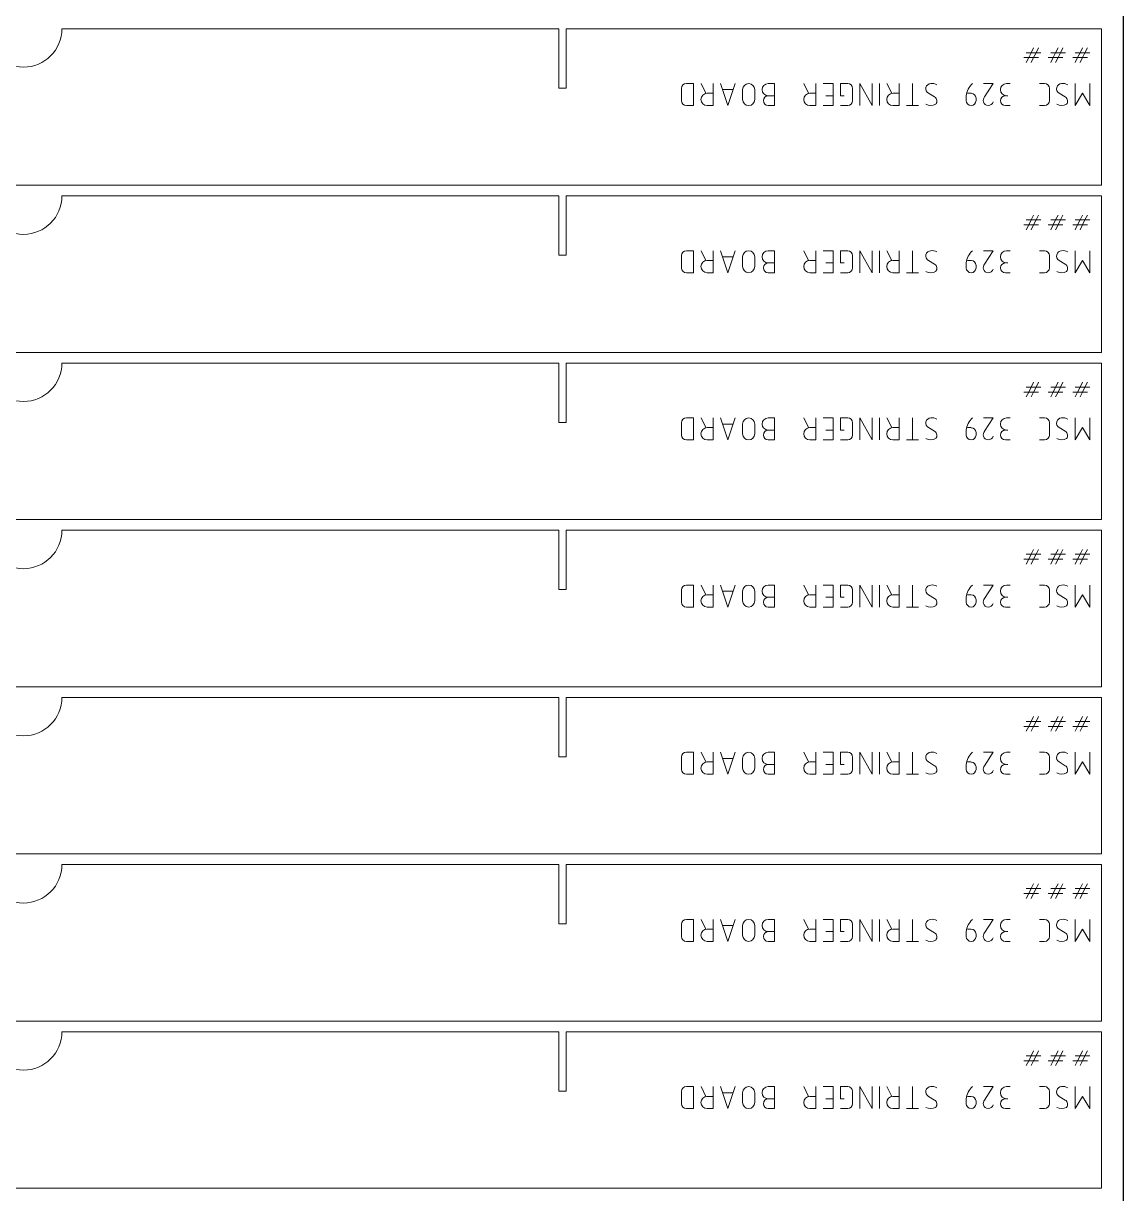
# Model space of a CAD drawing. Header units: inches. Extents: x 142 to 14402, y 211 to 2711.
# Drawn here: x 12802 to 13302, y 675 to 1207 of the extents above; entities that cross this region are included whole.
import ezdxf

# ---------------------------------------------------------------- set-up
doc = ezdxf.new("R2010")
doc.units = ezdxf.units.IN
doc.header["$MEASUREMENT"] = 0
doc.layers.add('IV_MARK_SURFACE', color=2, linetype='Continuous', lineweight=5)
doc.layers.add('IV_OUTER_PROFILE', color=7, linetype='Continuous', lineweight=5)

msp = doc.modelspace()

# ---------------------------------------------------------------- linework, layer by layer
msp.add_lwpolyline([(12301.69, 211.42), (13301.69, 211.42), (13301.69, 2211.42), (12301.69, 2211.42)], close=True)
at = {"layer": 'IV_MARK_SURFACE'}
for p, q in [((13257.48, 1193.67), (13259.7, 1193.67)), ((13258.59, 1191.45), (13259.7, 1193.67)), ((13259.7, 1193.67), (13260.81, 1195.9)), ((13259.7, 1193.67), (13261.92, 1193.67)), ((13261.92, 1193.67), (13260.81, 1191.45)), ((13263.03, 1195.9), (13261.92, 1193.67)), ((13261.92, 1193.67), (13264.15, 1193.67)), ((13268.59, 1193.67), (13270.81, 1193.67)), ((13269.7, 1191.45), (13270.81, 1193.67)), ((13270.81, 1193.67), (13271.92, 1195.9)), ((13270.81, 1193.67), (13273.03, 1193.67)), ((13273.03, 1193.67), (13271.92, 1191.45)), ((13274.15, 1195.9), (13273.03, 1193.67)), ((13273.03, 1193.67), (13275.26, 1193.67)), ((13279.7, 1193.67), (13281.92, 1193.67)), ((13280.81, 1191.45), (13281.92, 1193.67)), ((13281.92, 1193.67), (13283.03, 1195.9)), ((13281.92, 1193.67), (13284.15, 1193.67)), ((13284.15, 1193.67), (13283.03, 1191.45)), ((13285.26, 1195.9), (13284.15, 1193.67)), ((13284.15, 1193.67), (13286.37, 1193.67)), ((13258.59, 1191.45), (13256.37, 1191.45)), ((13257.48, 1189.23), (13258.59, 1191.45)), ((13260.81, 1191.45), (13258.59, 1191.45)), ((13260.81, 1191.45), (13259.7, 1189.23)), ((13263.03, 1191.45), (13260.81, 1191.45)), ((13269.7, 1191.45), (13267.48, 1191.45)), ((13268.59, 1189.23), (13269.7, 1191.45)), ((13271.92, 1191.45), (13269.7, 1191.45)), ((13271.92, 1191.45), (13270.81, 1189.23)), ((13274.15, 1191.45), (13271.92, 1191.45)), ((13280.81, 1191.45), (13278.59, 1191.45)), ((13279.7, 1189.23), (13280.81, 1191.45)), ((13283.03, 1191.45), (13280.81, 1191.45)), ((13283.03, 1191.45), (13281.92, 1189.23)), ((13285.26, 1191.45), (13283.03, 1191.45)), ((13100.75, 1177.46), (13100.75, 1171.9)), ((13106.3, 1179.68), (13102.97, 1179.68)), ((13106.3, 1169.68), (13106.3, 1179.68)), ((13111.86, 1175.24), (13109.64, 1179.68)), ((13115.19, 1179.68), (13115.19, 1175.24)), ((13118.53, 1179.68), (13121.86, 1169.68)), ((13124.08, 1176.9), (13119.64, 1176.9)), ((13121.86, 1169.68), (13125.19, 1179.68)), ((13128.53, 1176.9), (13128.53, 1172.46)), ((13134.08, 1172.46), (13134.08, 1176.9)), ((13140.19, 1179.68), (13142.97, 1179.68)), ((13142.97, 1179.68), (13142.97, 1174.13)), ((13158.53, 1175.24), (13156.3, 1179.68)), ((13161.86, 1179.68), (13161.86, 1175.24)), ((13165.19, 1179.68), (13169.64, 1179.68)), ((13169.64, 1179.68), (13169.64, 1174.13)), ((13176.3, 1179.68), (13172.97, 1179.68)), ((13172.97, 1179.68), (13172.97, 1174.13)), ((13178.53, 1171.9), (13178.53, 1177.46)), ((13187.41, 1169.68), (13181.86, 1179.68)), ((13181.86, 1179.68), (13181.86, 1169.68)), ((13187.41, 1179.68), (13187.41, 1169.68)), ((13190.75, 1179.68), (13190.75, 1169.68)), ((13196.3, 1175.24), (13194.08, 1179.68)), ((13199.64, 1179.68), (13199.64, 1175.24)), ((13205.75, 1179.68), (13205.75, 1169.68)), ((13237.97, 1179.68), (13242.41, 1179.68)), ((13242.41, 1179.68), (13238.53, 1173.57)), ((13250.19, 1179.68), (13248.53, 1179.68)), ((13263.53, 1179.68), (13265.75, 1179.68)), ((13267.97, 1177.46), (13267.97, 1171.9)), ((13279.64, 1169.68), (13279.64, 1179.68)), ((13286.3, 1179.68), (13286.3, 1169.68)), ((13112.41, 1175.24), (13115.19, 1175.24)), ((13115.19, 1175.24), (13115.19, 1169.68)), ((13140.19, 1174.13), (13142.97, 1174.13)), ((13142.97, 1174.13), (13142.97, 1169.68)), ((13159.08, 1175.24), (13161.86, 1175.24)), ((13161.86, 1175.24), (13161.86, 1169.68)), ((13169.64, 1174.13), (13166.3, 1174.13)), ((13169.64, 1174.13), (13169.64, 1169.68)), ((13172.97, 1174.13), (13174.64, 1174.13)), ((13196.86, 1175.24), (13199.64, 1175.24)), ((13199.64, 1175.24), (13199.64, 1169.68)), ((13212.97, 1175.24), (13215.75, 1173.57)), ((13230.19, 1174.13), (13230.19, 1171.9)), ((13232.41, 1175.24), (13230.75, 1175.24)), ((13234.64, 1171.9), (13234.64, 1173.01)), ((13248.53, 1174.13), (13249.08, 1174.13)), ((13272.41, 1175.24), (13275.19, 1173.57)), ((13282.97, 1175.24), (13279.64, 1169.68)), ((13286.3, 1169.68), (13282.97, 1175.24)), ((13102.97, 1169.68), (13106.3, 1169.68)), ((13115.19, 1169.68), (13112.41, 1169.68)), ((13142.97, 1169.68), (13140.19, 1169.68)), ((13161.86, 1169.68), (13159.08, 1169.68)), ((13169.64, 1169.68), (13165.19, 1169.68)), ((13172.97, 1169.68), (13176.3, 1169.68)), ((13199.64, 1169.68), (13196.86, 1169.68)), ((13205.75, 1169.68), (13202.97, 1169.68)), ((13208.53, 1169.68), (13205.75, 1169.68)), ((13247.97, 1169.68), (13250.19, 1169.68)), ((13265.75, 1169.68), (13263.53, 1169.68)), ((13257.48, 1117.67), (13259.7, 1117.67)), ((13258.59, 1115.45), (13259.7, 1117.67)), ((13259.7, 1117.67), (13260.81, 1119.9)), ((13259.7, 1117.67), (13261.92, 1117.67)), ((13261.92, 1117.67), (13260.81, 1115.45)), ((13263.03, 1119.9), (13261.92, 1117.67)), ((13261.92, 1117.67), (13264.15, 1117.67)), ((13268.59, 1117.67), (13270.81, 1117.67)), ((13269.7, 1115.45), (13270.81, 1117.67)), ((13270.81, 1117.67), (13271.92, 1119.9)), ((13270.81, 1117.67), (13273.03, 1117.67)), ((13273.03, 1117.67), (13271.92, 1115.45)), ((13274.15, 1119.9), (13273.03, 1117.67)), ((13273.03, 1117.67), (13275.26, 1117.67)), ((13279.7, 1117.67), (13281.92, 1117.67)), ((13280.81, 1115.45), (13281.92, 1117.67)), ((13281.92, 1117.67), (13283.03, 1119.9)), ((13281.92, 1117.67), (13284.15, 1117.67)), ((13284.15, 1117.67), (13283.03, 1115.45)), ((13285.26, 1119.9), (13284.15, 1117.67)), ((13284.15, 1117.67), (13286.37, 1117.67)), ((13258.59, 1115.45), (13256.37, 1115.45)), ((13257.48, 1113.23), (13258.59, 1115.45)), ((13260.81, 1115.45), (13258.59, 1115.45)), ((13260.81, 1115.45), (13259.7, 1113.23)), ((13263.03, 1115.45), (13260.81, 1115.45)), ((13269.7, 1115.45), (13267.48, 1115.45)), ((13268.59, 1113.23), (13269.7, 1115.45)), ((13271.92, 1115.45), (13269.7, 1115.45)), ((13271.92, 1115.45), (13270.81, 1113.23)), ((13274.15, 1115.45), (13271.92, 1115.45)), ((13280.81, 1115.45), (13278.59, 1115.45)), ((13279.7, 1113.23), (13280.81, 1115.45)), ((13283.03, 1115.45), (13280.81, 1115.45)), ((13283.03, 1115.45), (13281.92, 1113.23)), ((13285.26, 1115.45), (13283.03, 1115.45)), ((13100.75, 1101.46), (13100.75, 1095.9)), ((13106.3, 1103.68), (13102.97, 1103.68)), ((13106.3, 1093.68), (13106.3, 1103.68)), ((13111.86, 1099.24), (13109.64, 1103.68)), ((13115.19, 1103.68), (13115.19, 1099.24)), ((13118.53, 1103.68), (13121.86, 1093.68)), ((13121.86, 1093.68), (13125.19, 1103.68)), ((13140.19, 1103.68), (13142.97, 1103.68)), ((13142.97, 1103.68), (13142.97, 1098.13)), ((13158.53, 1099.24), (13156.3, 1103.68)), ((13161.86, 1103.68), (13161.86, 1099.24)), ((13165.19, 1103.68), (13169.64, 1103.68)), ((13169.64, 1103.68), (13169.64, 1098.13)), ((13176.3, 1103.68), (13172.97, 1103.68)), ((13172.97, 1103.68), (13172.97, 1098.13)), ((13178.53, 1095.9), (13178.53, 1101.46)), ((13187.41, 1093.68), (13181.86, 1103.68)), ((13181.86, 1103.68), (13181.86, 1093.68)), ((13187.41, 1103.68), (13187.41, 1093.68)), ((13190.75, 1103.68), (13190.75, 1093.68)), ((13196.3, 1099.24), (13194.08, 1103.68)), ((13199.64, 1103.68), (13199.64, 1099.24)), ((13205.75, 1103.68), (13205.75, 1093.68)), ((13237.97, 1103.68), (13242.41, 1103.68)), ((13242.41, 1103.68), (13238.53, 1097.57)), ((13250.19, 1103.68), (13248.53, 1103.68)), ((13263.53, 1103.68), (13265.75, 1103.68)), ((13267.97, 1101.46), (13267.97, 1095.9)), ((13279.64, 1093.68), (13279.64, 1103.68)), ((13286.3, 1103.68), (13286.3, 1093.68)), ((13112.41, 1099.24), (13115.19, 1099.24)), ((13115.19, 1099.24), (13115.19, 1093.68)), ((13124.08, 1100.9), (13119.64, 1100.9)), ((13128.53, 1100.9), (13128.53, 1096.46)), ((13134.08, 1096.46), (13134.08, 1100.9)), ((13140.19, 1098.13), (13142.97, 1098.13)), ((13142.97, 1098.13), (13142.97, 1093.68)), ((13159.08, 1099.24), (13161.86, 1099.24)), ((13161.86, 1099.24), (13161.86, 1093.68)), ((13169.64, 1098.13), (13166.3, 1098.13)), ((13169.64, 1098.13), (13169.64, 1093.68)), ((13172.97, 1098.13), (13174.64, 1098.13)), ((13196.86, 1099.24), (13199.64, 1099.24)), ((13199.64, 1099.24), (13199.64, 1093.68)), ((13212.97, 1099.24), (13215.75, 1097.57)), ((13230.19, 1098.13), (13230.19, 1095.9)), ((13232.41, 1099.24), (13230.75, 1099.24)), ((13234.64, 1095.9), (13234.64, 1097.01)), ((13248.53, 1098.13), (13249.08, 1098.13)), ((13272.41, 1099.24), (13275.19, 1097.57)), ((13282.97, 1099.24), (13279.64, 1093.68)), ((13286.3, 1093.68), (13282.97, 1099.24)), ((13102.97, 1093.68), (13106.3, 1093.68)), ((13115.19, 1093.68), (13112.41, 1093.68)), ((13142.97, 1093.68), (13140.19, 1093.68)), ((13161.86, 1093.68), (13159.08, 1093.68)), ((13169.64, 1093.68), (13165.19, 1093.68)), ((13172.97, 1093.68), (13176.3, 1093.68)), ((13199.64, 1093.68), (13196.86, 1093.68)), ((13205.75, 1093.68), (13202.97, 1093.68)), ((13208.53, 1093.68), (13205.75, 1093.68)), ((13247.97, 1093.68), (13250.19, 1093.68)), ((13265.75, 1093.68), (13263.53, 1093.68)), ((13259.7, 1041.67), (13260.81, 1043.9)), ((13263.03, 1043.9), (13261.92, 1041.67)), ((13270.81, 1041.67), (13271.92, 1043.9)), ((13274.15, 1043.9), (13273.03, 1041.67)), ((13281.92, 1041.67), (13283.03, 1043.9)), ((13285.26, 1043.9), (13284.15, 1041.67)), ((13258.59, 1039.45), (13256.37, 1039.45)), ((13257.48, 1041.67), (13259.7, 1041.67)), ((13257.48, 1037.23), (13258.59, 1039.45)), ((13258.59, 1039.45), (13259.7, 1041.67)), ((13260.81, 1039.45), (13258.59, 1039.45)), ((13259.7, 1041.67), (13261.92, 1041.67)), ((13260.81, 1039.45), (13259.7, 1037.23)), ((13261.92, 1041.67), (13260.81, 1039.45)), ((13263.03, 1039.45), (13260.81, 1039.45)), ((13261.92, 1041.67), (13264.15, 1041.67)), ((13269.7, 1039.45), (13267.48, 1039.45)), ((13268.59, 1041.67), (13270.81, 1041.67)), ((13268.59, 1037.23), (13269.7, 1039.45)), ((13269.7, 1039.45), (13270.81, 1041.67)), ((13271.92, 1039.45), (13269.7, 1039.45)), ((13270.81, 1041.67), (13273.03, 1041.67)), ((13271.92, 1039.45), (13270.81, 1037.23)), ((13273.03, 1041.67), (13271.92, 1039.45)), ((13274.15, 1039.45), (13271.92, 1039.45)), ((13273.03, 1041.67), (13275.26, 1041.67)), ((13280.81, 1039.45), (13278.59, 1039.45)), ((13279.7, 1041.67), (13281.92, 1041.67)), ((13279.7, 1037.23), (13280.81, 1039.45)), ((13280.81, 1039.45), (13281.92, 1041.67)), ((13283.03, 1039.45), (13280.81, 1039.45)), ((13281.92, 1041.67), (13284.15, 1041.67)), ((13283.03, 1039.45), (13281.92, 1037.23)), ((13284.15, 1041.67), (13283.03, 1039.45)), ((13285.26, 1039.45), (13283.03, 1039.45)), ((13284.15, 1041.67), (13286.37, 1041.67)), ((13106.3, 1027.68), (13102.97, 1027.68)), ((13106.3, 1017.68), (13106.3, 1027.68)), ((13111.86, 1023.24), (13109.64, 1027.68)), ((13115.19, 1027.68), (13115.19, 1023.24)), ((13118.53, 1027.68), (13121.86, 1017.68)), ((13121.86, 1017.68), (13125.19, 1027.68)), ((13140.19, 1027.68), (13142.97, 1027.68)), ((13142.97, 1027.68), (13142.97, 1022.13)), ((13158.53, 1023.24), (13156.3, 1027.68)), ((13161.86, 1027.68), (13161.86, 1023.24)), ((13165.19, 1027.68), (13169.64, 1027.68)), ((13169.64, 1027.68), (13169.64, 1022.13)), ((13176.3, 1027.68), (13172.97, 1027.68)), ((13172.97, 1027.68), (13172.97, 1022.13)), ((13187.41, 1017.68), (13181.86, 1027.68)), ((13181.86, 1027.68), (13181.86, 1017.68)), ((13187.41, 1027.68), (13187.41, 1017.68)), ((13190.75, 1027.68), (13190.75, 1017.68)), ((13196.3, 1023.24), (13194.08, 1027.68)), ((13199.64, 1027.68), (13199.64, 1023.24)), ((13205.75, 1027.68), (13205.75, 1017.68)), ((13237.97, 1027.68), (13242.41, 1027.68)), ((13242.41, 1027.68), (13238.53, 1021.57)), ((13250.19, 1027.68), (13248.53, 1027.68)), ((13263.53, 1027.68), (13265.75, 1027.68)), ((13279.64, 1017.68), (13279.64, 1027.68)), ((13286.3, 1027.68), (13286.3, 1017.68)), ((13100.75, 1025.46), (13100.75, 1019.9)), ((13112.41, 1023.24), (13115.19, 1023.24)), ((13115.19, 1023.24), (13115.19, 1017.68)), ((13124.08, 1024.9), (13119.64, 1024.9)), ((13128.53, 1024.9), (13128.53, 1020.46)), ((13134.08, 1020.46), (13134.08, 1024.9)), ((13140.19, 1022.13), (13142.97, 1022.13)), ((13142.97, 1022.13), (13142.97, 1017.68)), ((13159.08, 1023.24), (13161.86, 1023.24)), ((13161.86, 1023.24), (13161.86, 1017.68)), ((13169.64, 1022.13), (13166.3, 1022.13)), ((13169.64, 1022.13), (13169.64, 1017.68)), ((13172.97, 1022.13), (13174.64, 1022.13)), ((13178.53, 1019.9), (13178.53, 1025.46)), ((13196.86, 1023.24), (13199.64, 1023.24)), ((13199.64, 1023.24), (13199.64, 1017.68)), ((13212.97, 1023.24), (13215.75, 1021.57)), ((13230.19, 1022.13), (13230.19, 1019.9)), ((13232.41, 1023.24), (13230.75, 1023.24)), ((13248.53, 1022.13), (13249.08, 1022.13)), ((13267.97, 1025.46), (13267.97, 1019.9)), ((13272.41, 1023.24), (13275.19, 1021.57)), ((13282.97, 1023.24), (13279.64, 1017.68)), ((13286.3, 1017.68), (13282.97, 1023.24)), ((13102.97, 1017.68), (13106.3, 1017.68)), ((13115.19, 1017.68), (13112.41, 1017.68)), ((13142.97, 1017.68), (13140.19, 1017.68)), ((13161.86, 1017.68), (13159.08, 1017.68)), ((13169.64, 1017.68), (13165.19, 1017.68)), ((13172.97, 1017.68), (13176.3, 1017.68)), ((13199.64, 1017.68), (13196.86, 1017.68)), ((13205.75, 1017.68), (13202.97, 1017.68)), ((13208.53, 1017.68), (13205.75, 1017.68)), ((13234.64, 1019.9), (13234.64, 1021.01)), ((13247.97, 1017.68), (13250.19, 1017.68)), ((13265.75, 1017.68), (13263.53, 1017.68)), ((13258.59, 963.45), (13256.37, 963.45)), ((13257.48, 965.67), (13259.7, 965.67)), ((13257.48, 961.23), (13258.59, 963.45)), ((13258.59, 963.45), (13259.7, 965.67)), ((13260.81, 963.45), (13258.59, 963.45)), ((13259.7, 965.67), (13260.81, 967.9)), ((13259.7, 965.67), (13261.92, 965.67)), ((13260.81, 963.45), (13259.7, 961.23)), ((13261.92, 965.67), (13260.81, 963.45)), ((13263.03, 963.45), (13260.81, 963.45)), ((13263.03, 967.9), (13261.92, 965.67)), ((13261.92, 965.67), (13264.15, 965.67)), ((13269.7, 963.45), (13267.48, 963.45)), ((13268.59, 965.67), (13270.81, 965.67)), ((13268.59, 961.23), (13269.7, 963.45)), ((13269.7, 963.45), (13270.81, 965.67)), ((13271.92, 963.45), (13269.7, 963.45)), ((13270.81, 965.67), (13271.92, 967.9)), ((13270.81, 965.67), (13273.03, 965.67)), ((13271.92, 963.45), (13270.81, 961.23)), ((13273.03, 965.67), (13271.92, 963.45)), ((13274.15, 963.45), (13271.92, 963.45)), ((13274.15, 967.9), (13273.03, 965.67)), ((13273.03, 965.67), (13275.26, 965.67)), ((13280.81, 963.45), (13278.59, 963.45)), ((13279.7, 965.67), (13281.92, 965.67)), ((13279.7, 961.23), (13280.81, 963.45)), ((13280.81, 963.45), (13281.92, 965.67)), ((13283.03, 963.45), (13280.81, 963.45)), ((13281.92, 965.67), (13283.03, 967.9)), ((13281.92, 965.67), (13284.15, 965.67)), ((13283.03, 963.45), (13281.92, 961.23)), ((13284.15, 965.67), (13283.03, 963.45)), ((13285.26, 963.45), (13283.03, 963.45)), ((13285.26, 967.9), (13284.15, 965.67)), ((13284.15, 965.67), (13286.37, 965.67)), ((13100.75, 949.46), (13100.75, 943.9)), ((13106.3, 951.68), (13102.97, 951.68)), ((13106.3, 941.68), (13106.3, 951.68)), ((13111.86, 947.24), (13109.64, 951.68)), ((13112.41, 947.24), (13115.19, 947.24)), ((13115.19, 951.68), (13115.19, 947.24)), ((13115.19, 947.24), (13115.19, 941.68)), ((13118.53, 951.68), (13121.86, 941.68)), ((13124.08, 948.9), (13119.64, 948.9)), ((13121.86, 941.68), (13125.19, 951.68)), ((13128.53, 948.9), (13128.53, 944.46)), ((13134.08, 944.46), (13134.08, 948.9)), ((13140.19, 951.68), (13142.97, 951.68)), ((13142.97, 951.68), (13142.97, 946.13)), ((13158.53, 947.24), (13156.3, 951.68)), ((13159.08, 947.24), (13161.86, 947.24)), ((13161.86, 951.68), (13161.86, 947.24)), ((13161.86, 947.24), (13161.86, 941.68)), ((13165.19, 951.68), (13169.64, 951.68)), ((13169.64, 951.68), (13169.64, 946.13)), ((13176.3, 951.68), (13172.97, 951.68)), ((13172.97, 951.68), (13172.97, 946.13)), ((13178.53, 943.9), (13178.53, 949.46)), ((13187.41, 941.68), (13181.86, 951.68)), ((13181.86, 951.68), (13181.86, 941.68)), ((13187.41, 951.68), (13187.41, 941.68)), ((13190.75, 951.68), (13190.75, 941.68)), ((13196.3, 947.24), (13194.08, 951.68)), ((13196.86, 947.24), (13199.64, 947.24)), ((13199.64, 951.68), (13199.64, 947.24)), ((13199.64, 947.24), (13199.64, 941.68)), ((13205.75, 951.68), (13205.75, 941.68)), ((13212.97, 947.24), (13215.75, 945.57)), ((13232.41, 947.24), (13230.75, 947.24)), ((13237.97, 951.68), (13242.41, 951.68)), ((13242.41, 951.68), (13238.53, 945.57)), ((13250.19, 951.68), (13248.53, 951.68)), ((13263.53, 951.68), (13265.75, 951.68)), ((13267.97, 949.46), (13267.97, 943.9)), ((13272.41, 947.24), (13275.19, 945.57)), ((13279.64, 941.68), (13279.64, 951.68)), ((13282.97, 947.24), (13279.64, 941.68)), ((13286.3, 941.68), (13282.97, 947.24)), ((13286.3, 951.68), (13286.3, 941.68)), ((13102.97, 941.68), (13106.3, 941.68)), ((13115.19, 941.68), (13112.41, 941.68)), ((13140.19, 946.13), (13142.97, 946.13)), ((13142.97, 941.68), (13140.19, 941.68)), ((13142.97, 946.13), (13142.97, 941.68)), ((13161.86, 941.68), (13159.08, 941.68)), ((13169.64, 941.68), (13165.19, 941.68)), ((13169.64, 946.13), (13166.3, 946.13)), ((13169.64, 946.13), (13169.64, 941.68)), ((13172.97, 946.13), (13174.64, 946.13)), ((13172.97, 941.68), (13176.3, 941.68)), ((13199.64, 941.68), (13196.86, 941.68)), ((13205.75, 941.68), (13202.97, 941.68)), ((13208.53, 941.68), (13205.75, 941.68)), ((13230.19, 946.13), (13230.19, 943.9)), ((13234.64, 943.9), (13234.64, 945.01)), ((13247.97, 941.68), (13250.19, 941.68)), ((13248.53, 946.13), (13249.08, 946.13)), ((13265.75, 941.68), (13263.53, 941.68)), ((13257.48, 889.67), (13259.7, 889.67)), ((13258.59, 887.45), (13259.7, 889.67)), ((13259.7, 889.67), (13260.81, 891.9)), ((13259.7, 889.67), (13261.92, 889.67)), ((13261.92, 889.67), (13260.81, 887.45)), ((13263.03, 891.9), (13261.92, 889.67)), ((13261.92, 889.67), (13264.15, 889.67)), ((13268.59, 889.67), (13270.81, 889.67)), ((13269.7, 887.45), (13270.81, 889.67)), ((13270.81, 889.67), (13271.92, 891.9)), ((13270.81, 889.67), (13273.03, 889.67)), ((13273.03, 889.67), (13271.92, 887.45)), ((13274.15, 891.9), (13273.03, 889.67)), ((13273.03, 889.67), (13275.26, 889.67)), ((13279.7, 889.67), (13281.92, 889.67)), ((13280.81, 887.45), (13281.92, 889.67)), ((13281.92, 889.67), (13283.03, 891.9)), ((13281.92, 889.67), (13284.15, 889.67)), ((13284.15, 889.67), (13283.03, 887.45)), ((13285.26, 891.9), (13284.15, 889.67)), ((13284.15, 889.67), (13286.37, 889.67)), ((13258.59, 887.45), (13256.37, 887.45)), ((13257.48, 885.23), (13258.59, 887.45)), ((13260.81, 887.45), (13258.59, 887.45)), ((13260.81, 887.45), (13259.7, 885.23)), ((13263.03, 887.45), (13260.81, 887.45)), ((13269.7, 887.45), (13267.48, 887.45)), ((13268.59, 885.23), (13269.7, 887.45)), ((13271.92, 887.45), (13269.7, 887.45)), ((13271.92, 887.45), (13270.81, 885.23)), ((13274.15, 887.45), (13271.92, 887.45)), ((13280.81, 887.45), (13278.59, 887.45)), ((13279.7, 885.23), (13280.81, 887.45)), ((13283.03, 887.45), (13280.81, 887.45)), ((13283.03, 887.45), (13281.92, 885.23)), ((13285.26, 887.45), (13283.03, 887.45)), ((13100.75, 873.46), (13100.75, 867.9)), ((13106.3, 875.68), (13102.97, 875.68)), ((13106.3, 865.68), (13106.3, 875.68)), ((13111.86, 871.24), (13109.64, 875.68)), ((13115.19, 875.68), (13115.19, 871.24)), ((13118.53, 875.68), (13121.86, 865.68)), ((13124.08, 872.9), (13119.64, 872.9)), ((13121.86, 865.68), (13125.19, 875.68)), ((13128.53, 872.9), (13128.53, 868.46)), ((13134.08, 868.46), (13134.08, 872.9)), ((13140.19, 875.68), (13142.97, 875.68)), ((13142.97, 875.68), (13142.97, 870.13)), ((13158.53, 871.24), (13156.3, 875.68)), ((13161.86, 875.68), (13161.86, 871.24)), ((13165.19, 875.68), (13169.64, 875.68)), ((13169.64, 875.68), (13169.64, 870.13)), ((13176.3, 875.68), (13172.97, 875.68)), ((13172.97, 875.68), (13172.97, 870.13)), ((13178.53, 867.9), (13178.53, 873.46)), ((13187.41, 865.68), (13181.86, 875.68)), ((13181.86, 875.68), (13181.86, 865.68)), ((13187.41, 875.68), (13187.41, 865.68)), ((13190.75, 875.68), (13190.75, 865.68)), ((13196.3, 871.24), (13194.08, 875.68)), ((13199.64, 875.68), (13199.64, 871.24)), ((13205.75, 875.68), (13205.75, 865.68)), ((13237.97, 875.68), (13242.41, 875.68)), ((13242.41, 875.68), (13238.53, 869.57)), ((13250.19, 875.68), (13248.53, 875.68)), ((13263.53, 875.68), (13265.75, 875.68)), ((13267.97, 873.46), (13267.97, 867.9)), ((13279.64, 865.68), (13279.64, 875.68)), ((13286.3, 875.68), (13286.3, 865.68)), ((13112.41, 871.24), (13115.19, 871.24)), ((13115.19, 871.24), (13115.19, 865.68)), ((13140.19, 870.13), (13142.97, 870.13)), ((13142.97, 870.13), (13142.97, 865.68)), ((13159.08, 871.24), (13161.86, 871.24)), ((13161.86, 871.24), (13161.86, 865.68)), ((13169.64, 870.13), (13166.3, 870.13)), ((13169.64, 870.13), (13169.64, 865.68)), ((13172.97, 870.13), (13174.64, 870.13)), ((13196.86, 871.24), (13199.64, 871.24)), ((13199.64, 871.24), (13199.64, 865.68)), ((13212.97, 871.24), (13215.75, 869.57)), ((13230.19, 870.13), (13230.19, 867.9)), ((13232.41, 871.24), (13230.75, 871.24)), ((13234.64, 867.9), (13234.64, 869.01)), ((13248.53, 870.13), (13249.08, 870.13)), ((13272.41, 871.24), (13275.19, 869.57)), ((13282.97, 871.24), (13279.64, 865.68)), ((13286.3, 865.68), (13282.97, 871.24)), ((13102.97, 865.68), (13106.3, 865.68)), ((13115.19, 865.68), (13112.41, 865.68)), ((13142.97, 865.68), (13140.19, 865.68)), ((13161.86, 865.68), (13159.08, 865.68)), ((13169.64, 865.68), (13165.19, 865.68)), ((13172.97, 865.68), (13176.3, 865.68)), ((13199.64, 865.68), (13196.86, 865.68)), ((13205.75, 865.68), (13202.97, 865.68)), ((13208.53, 865.68), (13205.75, 865.68)), ((13247.97, 865.68), (13250.19, 865.68)), ((13265.75, 865.68), (13263.53, 865.68)), ((13259.7, 813.67), (13260.81, 815.9)), ((13263.03, 815.9), (13261.92, 813.67)), ((13270.81, 813.67), (13271.92, 815.9)), ((13274.15, 815.9), (13273.03, 813.67)), ((13281.92, 813.67), (13283.03, 815.9)), ((13285.26, 815.9), (13284.15, 813.67)), ((13258.59, 811.45), (13256.37, 811.45)), ((13257.48, 813.67), (13259.7, 813.67)), ((13257.48, 809.23), (13258.59, 811.45)), ((13258.59, 811.45), (13259.7, 813.67)), ((13260.81, 811.45), (13258.59, 811.45)), ((13259.7, 813.67), (13261.92, 813.67)), ((13260.81, 811.45), (13259.7, 809.23)), ((13261.92, 813.67), (13260.81, 811.45)), ((13263.03, 811.45), (13260.81, 811.45)), ((13261.92, 813.67), (13264.15, 813.67)), ((13269.7, 811.45), (13267.48, 811.45)), ((13268.59, 813.67), (13270.81, 813.67)), ((13268.59, 809.23), (13269.7, 811.45)), ((13269.7, 811.45), (13270.81, 813.67)), ((13271.92, 811.45), (13269.7, 811.45)), ((13270.81, 813.67), (13273.03, 813.67)), ((13271.92, 811.45), (13270.81, 809.23)), ((13273.03, 813.67), (13271.92, 811.45)), ((13274.15, 811.45), (13271.92, 811.45)), ((13273.03, 813.67), (13275.26, 813.67)), ((13280.81, 811.45), (13278.59, 811.45)), ((13279.7, 813.67), (13281.92, 813.67)), ((13279.7, 809.23), (13280.81, 811.45)), ((13280.81, 811.45), (13281.92, 813.67)), ((13283.03, 811.45), (13280.81, 811.45)), ((13281.92, 813.67), (13284.15, 813.67)), ((13283.03, 811.45), (13281.92, 809.23)), ((13284.15, 813.67), (13283.03, 811.45)), ((13285.26, 811.45), (13283.03, 811.45)), ((13284.15, 813.67), (13286.37, 813.67)), ((13106.3, 799.68), (13102.97, 799.68)), ((13106.3, 789.68), (13106.3, 799.68)), ((13111.86, 795.24), (13109.64, 799.68)), ((13115.19, 799.68), (13115.19, 795.24)), ((13118.53, 799.68), (13121.86, 789.68)), ((13121.86, 789.68), (13125.19, 799.68)), ((13140.19, 799.68), (13142.97, 799.68)), ((13142.97, 799.68), (13142.97, 794.13)), ((13158.53, 795.24), (13156.3, 799.68)), ((13161.86, 799.68), (13161.86, 795.24)), ((13165.19, 799.68), (13169.64, 799.68)), ((13169.64, 799.68), (13169.64, 794.13)), ((13176.3, 799.68), (13172.97, 799.68)), ((13172.97, 799.68), (13172.97, 794.13)), ((13187.41, 789.68), (13181.86, 799.68)), ((13181.86, 799.68), (13181.86, 789.68)), ((13187.41, 799.68), (13187.41, 789.68)), ((13190.75, 799.68), (13190.75, 789.68)), ((13196.3, 795.24), (13194.08, 799.68)), ((13199.64, 799.68), (13199.64, 795.24)), ((13205.75, 799.68), (13205.75, 789.68)), ((13237.97, 799.68), (13242.41, 799.68)), ((13242.41, 799.68), (13238.53, 793.57)), ((13250.19, 799.68), (13248.53, 799.68)), ((13263.53, 799.68), (13265.75, 799.68)), ((13279.64, 789.68), (13279.64, 799.68)), ((13286.3, 799.68), (13286.3, 789.68)), ((13100.75, 797.46), (13100.75, 791.9)), ((13112.41, 795.24), (13115.19, 795.24)), ((13115.19, 795.24), (13115.19, 789.68)), ((13124.08, 796.9), (13119.64, 796.9)), ((13128.53, 796.9), (13128.53, 792.46)), ((13134.08, 792.46), (13134.08, 796.9)), ((13140.19, 794.13), (13142.97, 794.13)), ((13142.97, 794.13), (13142.97, 789.68)), ((13159.08, 795.24), (13161.86, 795.24)), ((13161.86, 795.24), (13161.86, 789.68)), ((13169.64, 794.13), (13166.3, 794.13)), ((13169.64, 794.13), (13169.64, 789.68)), ((13172.97, 794.13), (13174.64, 794.13)), ((13178.53, 791.9), (13178.53, 797.46)), ((13196.86, 795.24), (13199.64, 795.24)), ((13199.64, 795.24), (13199.64, 789.68)), ((13212.97, 795.24), (13215.75, 793.57)), ((13230.19, 794.13), (13230.19, 791.9)), ((13232.41, 795.24), (13230.75, 795.24)), ((13234.64, 791.9), (13234.64, 793.01)), ((13248.53, 794.13), (13249.08, 794.13)), ((13267.97, 797.46), (13267.97, 791.9)), ((13272.41, 795.24), (13275.19, 793.57)), ((13282.97, 795.24), (13279.64, 789.68)), ((13286.3, 789.68), (13282.97, 795.24)), ((13102.97, 789.68), (13106.3, 789.68)), ((13115.19, 789.68), (13112.41, 789.68)), ((13142.97, 789.68), (13140.19, 789.68)), ((13161.86, 789.68), (13159.08, 789.68)), ((13169.64, 789.68), (13165.19, 789.68)), ((13172.97, 789.68), (13176.3, 789.68)), ((13199.64, 789.68), (13196.86, 789.68)), ((13205.75, 789.68), (13202.97, 789.68)), ((13208.53, 789.68), (13205.75, 789.68)), ((13247.97, 789.68), (13250.19, 789.68)), ((13265.75, 789.68), (13263.53, 789.68)), ((13259.7, 737.67), (13260.81, 739.9)), ((13263.03, 739.9), (13261.92, 737.67)), ((13270.81, 737.67), (13271.92, 739.9)), ((13274.15, 739.9), (13273.03, 737.67)), ((13281.92, 737.67), (13283.03, 739.9)), ((13285.26, 739.9), (13284.15, 737.67)), ((13258.59, 735.45), (13256.37, 735.45)), ((13257.48, 737.67), (13259.7, 737.67)), ((13257.48, 733.23), (13258.59, 735.45)), ((13258.59, 735.45), (13259.7, 737.67)), ((13260.81, 735.45), (13258.59, 735.45)), ((13259.7, 737.67), (13261.92, 737.67)), ((13260.81, 735.45), (13259.7, 733.23)), ((13261.92, 737.67), (13260.81, 735.45)), ((13263.03, 735.45), (13260.81, 735.45)), ((13261.92, 737.67), (13264.15, 737.67)), ((13269.7, 735.45), (13267.48, 735.45)), ((13268.59, 737.67), (13270.81, 737.67)), ((13268.59, 733.23), (13269.7, 735.45)), ((13269.7, 735.45), (13270.81, 737.67)), ((13271.92, 735.45), (13269.7, 735.45)), ((13270.81, 737.67), (13273.03, 737.67)), ((13271.92, 735.45), (13270.81, 733.23)), ((13273.03, 737.67), (13271.92, 735.45)), ((13274.15, 735.45), (13271.92, 735.45)), ((13273.03, 737.67), (13275.26, 737.67)), ((13280.81, 735.45), (13278.59, 735.45)), ((13279.7, 737.67), (13281.92, 737.67)), ((13279.7, 733.23), (13280.81, 735.45)), ((13280.81, 735.45), (13281.92, 737.67)), ((13283.03, 735.45), (13280.81, 735.45)), ((13281.92, 737.67), (13284.15, 737.67)), ((13283.03, 735.45), (13281.92, 733.23)), ((13284.15, 737.67), (13283.03, 735.45)), ((13285.26, 735.45), (13283.03, 735.45)), ((13284.15, 737.67), (13286.37, 737.67)), ((13106.3, 723.68), (13102.97, 723.68)), ((13106.3, 713.68), (13106.3, 723.68)), ((13111.86, 719.24), (13109.64, 723.68)), ((13115.19, 723.68), (13115.19, 719.24)), ((13118.53, 723.68), (13121.86, 713.68)), ((13121.86, 713.68), (13125.19, 723.68)), ((13140.19, 723.68), (13142.97, 723.68)), ((13142.97, 723.68), (13142.97, 718.13)), ((13158.53, 719.24), (13156.3, 723.68)), ((13161.86, 723.68), (13161.86, 719.24)), ((13165.19, 723.68), (13169.64, 723.68)), ((13169.64, 723.68), (13169.64, 718.13)), ((13176.3, 723.68), (13172.97, 723.68)), ((13172.97, 723.68), (13172.97, 718.13)), ((13187.41, 713.68), (13181.86, 723.68)), ((13181.86, 723.68), (13181.86, 713.68)), ((13187.41, 723.68), (13187.41, 713.68)), ((13190.75, 723.68), (13190.75, 713.68)), ((13196.3, 719.24), (13194.08, 723.68)), ((13199.64, 723.68), (13199.64, 719.24)), ((13205.75, 723.68), (13205.75, 713.68)), ((13237.97, 723.68), (13242.41, 723.68)), ((13242.41, 723.68), (13238.53, 717.57)), ((13250.19, 723.68), (13248.53, 723.68)), ((13263.53, 723.68), (13265.75, 723.68)), ((13279.64, 713.68), (13279.64, 723.68)), ((13286.3, 723.68), (13286.3, 713.68)), ((13100.75, 721.46), (13100.75, 715.9)), ((13112.41, 719.24), (13115.19, 719.24)), ((13115.19, 719.24), (13115.19, 713.68)), ((13124.08, 720.9), (13119.64, 720.9)), ((13128.53, 720.9), (13128.53, 716.46)), ((13134.08, 716.46), (13134.08, 720.9)), ((13159.08, 719.24), (13161.86, 719.24)), ((13161.86, 719.24), (13161.86, 713.68)), ((13178.53, 715.9), (13178.53, 721.46)), ((13196.86, 719.24), (13199.64, 719.24)), ((13199.64, 719.24), (13199.64, 713.68)), ((13212.97, 719.24), (13215.75, 717.57)), ((13232.41, 719.24), (13230.75, 719.24)), ((13267.97, 721.46), (13267.97, 715.9)), ((13272.41, 719.24), (13275.19, 717.57)), ((13282.97, 719.24), (13279.64, 713.68)), ((13286.3, 713.68), (13282.97, 719.24)), ((13102.97, 713.68), (13106.3, 713.68)), ((13115.19, 713.68), (13112.41, 713.68)), ((13140.19, 718.13), (13142.97, 718.13)), ((13142.97, 713.68), (13140.19, 713.68)), ((13142.97, 718.13), (13142.97, 713.68)), ((13161.86, 713.68), (13159.08, 713.68)), ((13169.64, 713.68), (13165.19, 713.68)), ((13169.64, 718.13), (13166.3, 718.13)), ((13169.64, 718.13), (13169.64, 713.68)), ((13172.97, 718.13), (13174.64, 718.13)), ((13172.97, 713.68), (13176.3, 713.68)), ((13199.64, 713.68), (13196.86, 713.68)), ((13205.75, 713.68), (13202.97, 713.68)), ((13208.53, 713.68), (13205.75, 713.68)), ((13230.19, 718.13), (13230.19, 715.9)), ((13234.64, 715.9), (13234.64, 717.01)), ((13247.97, 713.68), (13250.19, 713.68)), ((13248.53, 718.13), (13249.08, 718.13)), ((13265.75, 713.68), (13263.53, 713.68))]:
    msp.add_line(p, q, dxfattribs=at)
for centre, radius, start, end in [((13102.97, 1177.46), 2.22, 90, 180), ((13131.3, 1176.9), 2.78, 0, 180), ((13140.19, 1176.9), 2.78, 90, 270), ((13176.3, 1177.46), 2.22, 0, 90), ((13214.18, 1177.3), 2.39, 92.3685, 239.559), ((13214.79, 1176.01), 3.74, 56.4174, 100.9627), ((13239, 1173.19), 8.86, 132.9047, 173.9652), ((13248.53, 1176.9), 2.78, 90, 270), ((13265.75, 1177.46), 2.22, 0, 90), ((13273.62, 1177.3), 2.39, 92.3685, 239.559), ((13274.24, 1176.01), 3.74, 56.4174, 100.9627), ((13102.97, 1171.9), 2.22, 180, 270), ((13112.41, 1172.46), 2.78, 90, 270), ((13131.3, 1172.46), 2.78, 180, 0), ((13140.19, 1171.9), 2.22, 90, 270), ((13159.08, 1172.46), 2.78, 90, 270), ((13176.3, 1171.9), 2.22, 270, 0), ((13196.86, 1172.46), 2.78, 90, 270), ((13214.62, 1171.67), 2.21, 319.6263, 59.2984), ((13232.41, 1171.9), 2.22, 180, 0), ((13232.41, 1173.01), 2.22, 0, 90), ((13240.96, 1171.78), 3.02, 143.6911, 188.2364), ((13240.19, 1172), 2.32, 196.4047, 343.5953), ((13247.97, 1171.9), 2.22, 90, 270), ((13265.75, 1171.9), 2.22, 270, 0), ((13274.06, 1171.67), 2.21, 319.6263, 59.2984), ((13214.08, 1174.37), 4.69, 241.7153, 298.2847), ((13273.53, 1174.37), 4.69, 241.7153, 298.2847), ((13102.97, 1101.46), 2.22, 90, 180), ((13131.3, 1100.9), 2.78, 0, 180), ((13140.19, 1100.9), 2.78, 90, 270), ((13176.3, 1101.46), 2.22, 0, 90), ((13214.18, 1101.3), 2.39, 92.3685, 239.559), ((13214.79, 1100.01), 3.74, 56.4174, 100.9627), ((13239, 1097.19), 8.86, 132.9047, 173.9652), ((13248.53, 1100.9), 2.78, 90, 270), ((13265.75, 1101.46), 2.22, 0, 90), ((13273.62, 1101.3), 2.39, 92.3685, 239.559), ((13274.24, 1100.01), 3.74, 56.4174, 100.9627), ((13112.41, 1096.46), 2.78, 90, 270), ((13131.3, 1096.46), 2.78, 180, 0), ((13140.19, 1095.9), 2.22, 90, 270), ((13159.08, 1096.46), 2.78, 90, 270), ((13196.86, 1096.46), 2.78, 90, 270), ((13214.62, 1095.67), 2.21, 319.6263, 59.2984), ((13232.41, 1097.01), 2.22, 0, 90), ((13240.96, 1095.78), 3.02, 143.6911, 188.2364), ((13247.97, 1095.9), 2.22, 90, 270), ((13274.06, 1095.67), 2.21, 319.6263, 59.2984), ((13102.97, 1095.9), 2.22, 180, 270), ((13176.3, 1095.9), 2.22, 270, 0), ((13214.08, 1098.37), 4.69, 241.7153, 298.2847), ((13232.41, 1095.9), 2.22, 180, 0), ((13240.19, 1096), 2.32, 196.4047, 343.5953), ((13265.75, 1095.9), 2.22, 270, 0), ((13273.53, 1098.37), 4.69, 241.7153, 298.2847), ((13102.97, 1025.46), 2.22, 90, 180), ((13131.3, 1024.9), 2.78, 0, 180), ((13140.19, 1024.9), 2.78, 90, 270), ((13176.3, 1025.46), 2.22, 0, 90), ((13214.18, 1025.3), 2.39, 92.3685, 239.559), ((13214.79, 1024.01), 3.74, 56.4174, 100.9627), ((13239, 1021.19), 8.86, 132.9047, 173.9652), ((13248.53, 1024.9), 2.78, 90, 270), ((13265.75, 1025.46), 2.22, 0, 90), ((13273.62, 1025.3), 2.39, 92.3685, 239.559), ((13274.24, 1024.01), 3.74, 56.4174, 100.9627), ((13112.41, 1020.46), 2.78, 90, 270), ((13140.19, 1019.9), 2.22, 90, 270), ((13159.08, 1020.46), 2.78, 90, 270), ((13196.86, 1020.46), 2.78, 90, 270), ((13214.62, 1019.67), 2.21, 319.6263, 59.2984), ((13232.41, 1021.01), 2.22, 0, 90), ((13240.96, 1019.78), 3.02, 143.6911, 188.2364), ((13247.97, 1019.9), 2.22, 90, 270), ((13274.06, 1019.67), 2.21, 319.6263, 59.2984), ((13102.97, 1019.9), 2.22, 180, 270), ((13131.3, 1020.46), 2.78, 180, 0), ((13176.3, 1019.9), 2.22, 270, 0), ((13214.08, 1022.37), 4.69, 241.7153, 298.2847), ((13232.41, 1019.9), 2.22, 180, 0), ((13240.19, 1020), 2.32, 196.4047, 343.5953), ((13265.75, 1019.9), 2.22, 270, 0), ((13273.53, 1022.37), 4.69, 241.7153, 298.2847), ((13102.97, 949.46), 2.22, 90, 180), ((13112.41, 944.46), 2.78, 90, 270), ((13131.3, 948.9), 2.78, 0, 180), ((13140.19, 948.9), 2.78, 90, 270), ((13159.08, 944.46), 2.78, 90, 270), ((13176.3, 949.46), 2.22, 0, 90), ((13196.86, 944.46), 2.78, 90, 270), ((13214.18, 949.3), 2.39, 92.3685, 239.559), ((13214.79, 948.01), 3.74, 56.4174, 100.9627), ((13239, 945.19), 8.86, 132.9047, 173.9652), ((13232.41, 945.01), 2.22, 0, 90), ((13248.53, 948.9), 2.78, 90, 270), ((13265.75, 949.46), 2.22, 0, 90), ((13273.62, 949.3), 2.39, 92.3685, 239.559), ((13274.24, 948.01), 3.74, 56.4174, 100.9627), ((13102.97, 943.9), 2.22, 180, 270), ((13131.3, 944.46), 2.78, 180, 0), ((13140.19, 943.9), 2.22, 90, 270), ((13176.3, 943.9), 2.22, 270, 0), ((13214.08, 946.37), 4.69, 241.7153, 298.2847), ((13214.62, 943.67), 2.21, 319.6263, 59.2984), ((13232.41, 943.9), 2.22, 180, 0), ((13240.96, 943.78), 3.02, 143.6911, 188.2364), ((13240.19, 944), 2.32, 196.4047, 343.5953), ((13247.97, 943.9), 2.22, 90, 270), ((13265.75, 943.9), 2.22, 270, 0), ((13273.53, 946.37), 4.69, 241.7153, 298.2847), ((13274.06, 943.67), 2.21, 319.6263, 59.2984), ((13102.97, 873.46), 2.22, 90, 180), ((13131.3, 872.9), 2.78, 0, 180), ((13140.19, 872.9), 2.78, 90, 270), ((13176.3, 873.46), 2.22, 0, 90), ((13214.18, 873.3), 2.39, 92.3685, 239.559), ((13214.79, 872.01), 3.74, 56.4174, 100.9627), ((13239, 869.19), 8.86, 132.9047, 173.9652), ((13248.53, 872.9), 2.78, 90, 270), ((13265.75, 873.46), 2.22, 0, 90), ((13273.62, 873.3), 2.39, 92.3685, 239.559), ((13274.24, 872.01), 3.74, 56.4174, 100.9627), ((13102.97, 867.9), 2.22, 180, 270), ((13112.41, 868.46), 2.78, 90, 270), ((13131.3, 868.46), 2.78, 180, 0), ((13140.19, 867.9), 2.22, 90, 270), ((13159.08, 868.46), 2.78, 90, 270), ((13176.3, 867.9), 2.22, 270, 0), ((13196.86, 868.46), 2.78, 90, 270), ((13214.62, 867.67), 2.21, 319.6263, 59.2984), ((13232.41, 867.9), 2.22, 180, 0), ((13232.41, 869.01), 2.22, 0, 90), ((13240.96, 867.78), 3.02, 143.6911, 188.2364), ((13240.19, 868), 2.32, 196.4047, 343.5953), ((13247.97, 867.9), 2.22, 90, 270), ((13265.75, 867.9), 2.22, 270, 0), ((13274.06, 867.67), 2.21, 319.6263, 59.2984), ((13214.08, 870.37), 4.69, 241.7153, 298.2847), ((13273.53, 870.37), 4.69, 241.7153, 298.2847), ((13102.97, 797.46), 2.22, 90, 180), ((13131.3, 796.9), 2.78, 0, 180), ((13140.19, 796.9), 2.78, 90, 270), ((13176.3, 797.46), 2.22, 0, 90), ((13214.18, 797.3), 2.39, 92.3685, 239.559), ((13214.79, 796.01), 3.74, 56.4174, 100.9627), ((13239, 793.19), 8.86, 132.9047, 173.9652), ((13248.53, 796.9), 2.78, 90, 270), ((13265.75, 797.46), 2.22, 0, 90), ((13273.62, 797.3), 2.39, 92.3685, 239.559), ((13274.24, 796.01), 3.74, 56.4174, 100.9627), ((13112.41, 792.46), 2.78, 90, 270), ((13140.19, 791.9), 2.22, 90, 270), ((13159.08, 792.46), 2.78, 90, 270), ((13196.86, 792.46), 2.78, 90, 270), ((13214.62, 791.67), 2.21, 319.6263, 59.2984), ((13232.41, 793.01), 2.22, 0, 90), ((13240.96, 791.78), 3.02, 143.6911, 188.2364), ((13247.97, 791.9), 2.22, 90, 270), ((13274.06, 791.67), 2.21, 319.6263, 59.2984), ((13102.97, 791.9), 2.22, 180, 270), ((13131.3, 792.46), 2.78, 180, 0), ((13176.3, 791.9), 2.22, 270, 0), ((13214.08, 794.37), 4.69, 241.7153, 298.2847), ((13232.41, 791.9), 2.22, 180, 0), ((13240.19, 792), 2.32, 196.4047, 343.5953), ((13265.75, 791.9), 2.22, 270, 0), ((13273.53, 794.37), 4.69, 241.7153, 298.2847), ((13102.97, 721.46), 2.22, 90, 180), ((13131.3, 720.9), 2.78, 0, 180), ((13140.19, 720.9), 2.78, 90, 270), ((13176.3, 721.46), 2.22, 0, 90), ((13214.18, 721.3), 2.39, 92.3685, 239.559), ((13214.79, 720.01), 3.74, 56.4174, 100.9627), ((13239, 717.19), 8.86, 132.9047, 173.9652), ((13248.53, 720.9), 2.78, 90, 270), ((13265.75, 721.46), 2.22, 0, 90), ((13273.62, 721.3), 2.39, 92.3685, 239.559), ((13274.24, 720.01), 3.74, 56.4174, 100.9627), ((13112.41, 716.46), 2.78, 90, 270), ((13159.08, 716.46), 2.78, 90, 270), ((13196.86, 716.46), 2.78, 90, 270), ((13232.41, 717.01), 2.22, 0, 90), ((13102.97, 715.9), 2.22, 180, 270), ((13131.3, 716.46), 2.78, 180, 0), ((13140.19, 715.9), 2.22, 90, 270), ((13176.3, 715.9), 2.22, 270, 0), ((13214.08, 718.37), 4.69, 241.7153, 298.2847), ((13214.62, 715.67), 2.21, 319.6263, 59.2984), ((13232.41, 715.9), 2.22, 180, 0), ((13240.96, 715.78), 3.02, 143.6911, 188.2364), ((13240.19, 716), 2.32, 196.4047, 343.5953), ((13247.97, 715.9), 2.22, 90, 270), ((13265.75, 715.9), 2.22, 270, 0), ((13273.53, 718.37), 4.69, 241.7153, 298.2847), ((13274.06, 715.67), 2.21, 319.6263, 59.2984)]:
    msp.add_arc(centre, radius, start, end, dxfattribs=at)
at = {"layer": 'IV_OUTER_PROFILE'}
for p, q in [((12819.19, 1204.63), (13045.09, 1204.63)), ((13045.09, 1177.63), (13045.09, 1204.63)), ((13048.29, 1204.63), (13048.29, 1177.63)), ((13048.29, 1204.63), (13291.69, 1204.63)), ((13291.69, 1204.63), (13291.69, 1133.42)), ((13048.29, 1177.63), (13045.09, 1177.63)), ((12311.69, 1133.42), (13291.69, 1133.42)), ((12819.19, 1128.63), (13045.09, 1128.63)), ((13045.09, 1101.63), (13045.09, 1128.63)), ((13048.29, 1128.63), (13048.29, 1101.63)), ((13048.29, 1128.63), (13291.69, 1128.63)), ((13291.69, 1128.63), (13291.69, 1057.42)), ((13048.29, 1101.63), (13045.09, 1101.63)), ((12311.69, 1057.42), (13291.69, 1057.42)), ((12819.19, 1052.63), (13045.09, 1052.63)), ((13045.09, 1025.63), (13045.09, 1052.63)), ((13048.29, 1052.63), (13048.29, 1025.63)), ((13048.29, 1052.63), (13291.69, 1052.63)), ((13291.69, 1052.63), (13291.69, 981.42)), ((13048.29, 1025.63), (13045.09, 1025.63)), ((12311.69, 981.42), (13291.69, 981.42)), ((12819.19, 976.63), (13045.09, 976.63)), ((13045.09, 949.63), (13045.09, 976.63)), ((13048.29, 976.63), (13048.29, 949.63)), ((13048.29, 976.63), (13291.69, 976.63)), ((13291.69, 976.63), (13291.69, 905.42)), ((13048.29, 949.63), (13045.09, 949.63)), ((12311.69, 905.42), (13291.69, 905.42)), ((12819.19, 900.63), (13045.09, 900.63)), ((13045.09, 873.63), (13045.09, 900.63)), ((13048.29, 900.63), (13048.29, 873.63)), ((13048.29, 900.63), (13291.69, 900.63)), ((13291.69, 900.63), (13291.69, 829.42)), ((13048.29, 873.63), (13045.09, 873.63)), ((12311.69, 829.42), (13291.69, 829.42)), ((12819.19, 824.63), (13045.09, 824.63)), ((13045.09, 797.63), (13045.09, 824.63)), ((13048.29, 824.63), (13048.29, 797.63)), ((13048.29, 824.63), (13291.69, 824.63)), ((13291.69, 824.63), (13291.69, 753.42)), ((13048.29, 797.63), (13045.09, 797.63)), ((12311.69, 753.42), (13291.69, 753.42)), ((12819.19, 748.63), (13045.09, 748.63)), ((13045.09, 721.63), (13045.09, 748.63)), ((13048.29, 748.63), (13048.29, 721.63)), ((13048.29, 748.63), (13291.69, 748.63)), ((13291.69, 748.63), (13291.69, 677.42)), ((13048.29, 721.63), (13045.09, 721.63)), ((12311.69, 677.42), (13291.69, 677.42))]:
    msp.add_line(p, q, dxfattribs=at)
for centre in [(12801.69, 1204.63), (12801.69, 1128.63), (12801.69, 1052.63), (12801.69, 976.63), (12801.69, 900.63), (12801.69, 824.63), (12801.69, 748.63)]:
    msp.add_arc(centre, 17.5, 180, 0, dxfattribs=at)

doc.saveas('drawing.dxf')
